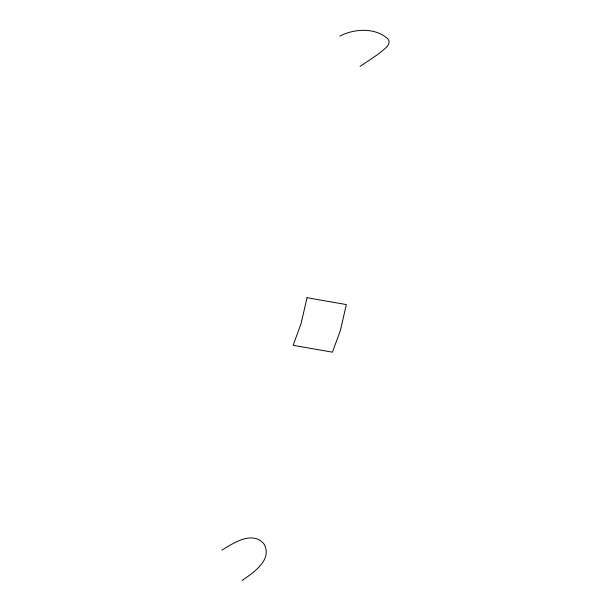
<?xml version="1.0" encoding="UTF-8"?>
<svg xmlns="http://www.w3.org/2000/svg" width="611" height="611" viewBox="0 0 611 611"><rect width="100%" height="100%" fill="white"/><g stroke="black" fill="none" stroke-linecap="round" stroke-linejoin="round"><path stroke-width="0.92" d="M242.155 580.45C253.153 572.774 272.796 559.89 264.105 544.18C252.862 530.172 233.341 543.057 221.846 550.175M360.1 66.385C368.945 60.275 378.377 54.807 386.251 47.429C388.497 45.428 390.322 41.922 388.145 39.203C375.719 27.235 354.265 28.572 339.792 36.118M307.028 297.717L301.124 323.418L293.135 345.33L332.445 352.18L340.442 330.276L346.338 304.568L307.028 297.717"/></g></svg>
